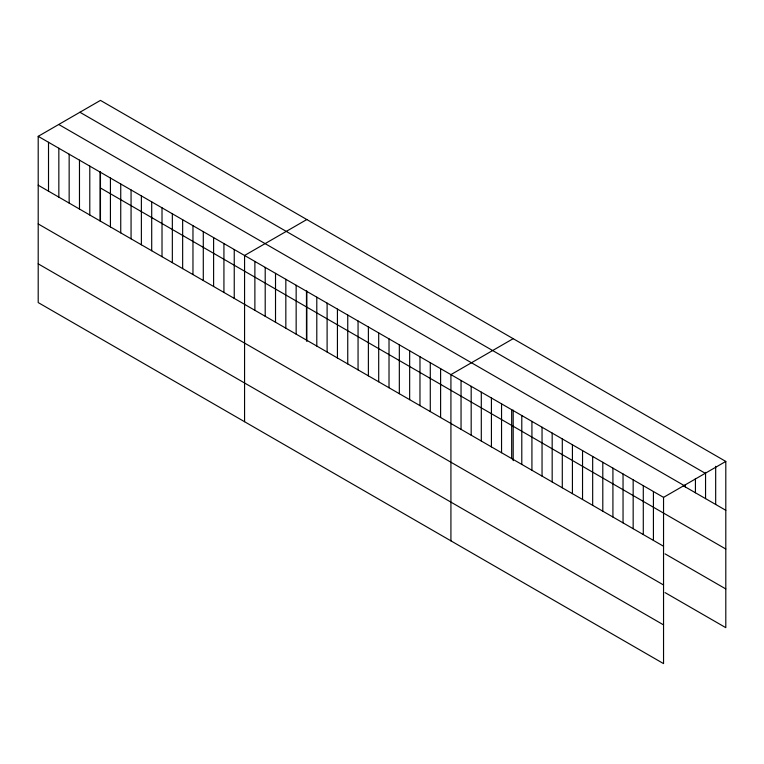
<?xml version="1.0" encoding="UTF-8"?>
<svg xmlns="http://www.w3.org/2000/svg" width="764" height="764" viewBox="0 0 764 764"><rect width="100%" height="100%" fill="white"/><g stroke="black" fill="none" stroke-linecap="round" stroke-linejoin="round"><path stroke-width="1.15" d="M38.2 136.336L663.544 497.374L663.544 663.61L38.2 302.573L38.2 136.336L100.456 100.39L725.8 461.427L725.8 627.664L665.052 592.597M306.822 219.526L244.566 255.472L244.566 421.718M513.188 338.672L450.922 374.618L450.922 540.864M663.544 497.374L725.8 461.427M79.914 112.251L705.258 473.288M58.742 124.475L684.086 485.512M683.274 485.751L725.8 510.304M100.456 187.992L725.8 549.029M38.2 185.213L663.544 546.25M665.052 553.862L725.8 588.939M38.2 223.938L663.544 584.976M38.2 263.847L663.544 624.885M715.677 466.307L715.677 504.46M705.554 472.381L705.554 498.615M695.431 478.465L695.431 492.77M685.298 484.538L685.298 486.916M653.421 491.529L653.421 540.406M643.288 485.675L643.288 534.552M633.165 479.83L633.165 528.707M623.042 473.986L623.042 522.862M612.919 468.141L612.919 517.018M602.796 462.296L602.796 511.173M592.673 456.452L592.673 505.329M582.54 450.607L582.54 499.484M572.417 444.763L572.417 493.639M562.294 438.918L562.294 487.795M552.171 433.073L552.171 481.95M542.048 427.229L542.048 476.106M531.925 421.384L531.925 470.261M521.793 415.53L521.793 464.416M513.188 410.144L513.188 460.644M511.67 409.685L511.67 458.562M501.547 403.841L501.547 452.718M491.424 397.996L491.424 446.873M481.301 392.152L481.301 441.029M471.178 386.307L471.178 435.184M461.045 380.462L461.045 429.339M440.608 368.659L440.608 417.536M430.285 362.699L430.285 411.576M419.971 356.75L419.971 405.627M409.657 350.791L409.657 399.667M399.333 344.831L399.333 393.708M389.019 338.872L389.019 387.749M378.696 332.913L378.696 381.79M368.382 326.963L368.382 375.84M358.058 321.004L358.058 369.881M347.744 315.045L347.744 363.922M337.43 309.086L337.43 357.963M327.107 303.136L327.107 352.013M316.793 297.177L316.793 346.054M306.822 290.998L306.822 341.498M306.469 291.218L306.469 340.095M296.155 285.258L296.155 334.135M285.832 279.299L285.832 328.176M275.517 273.35L275.517 322.227M265.203 267.39L265.203 316.267M254.88 261.431L254.88 310.308M234.242 249.513L234.242 298.399M223.928 243.563L223.928 292.44M213.605 237.604L213.605 286.481M203.291 231.645L203.291 280.522M192.967 225.686L192.967 274.562M182.653 219.736L182.653 268.613M172.339 213.777L172.339 262.654M162.016 207.818L162.016 256.694M151.702 201.858L151.702 250.735M141.378 195.899L141.378 244.776M131.064 189.95L131.064 238.826M120.741 183.99L120.741 232.867M110.427 178.031L110.427 226.908M100.456 171.862L100.456 221.245M100.113 172.072L100.113 220.949M89.789 166.122L89.789 214.999M79.475 160.163L79.475 209.04M69.152 154.204L69.152 203.081M58.838 148.245L58.838 197.122M48.514 142.285L48.514 191.162"/></g></svg>
